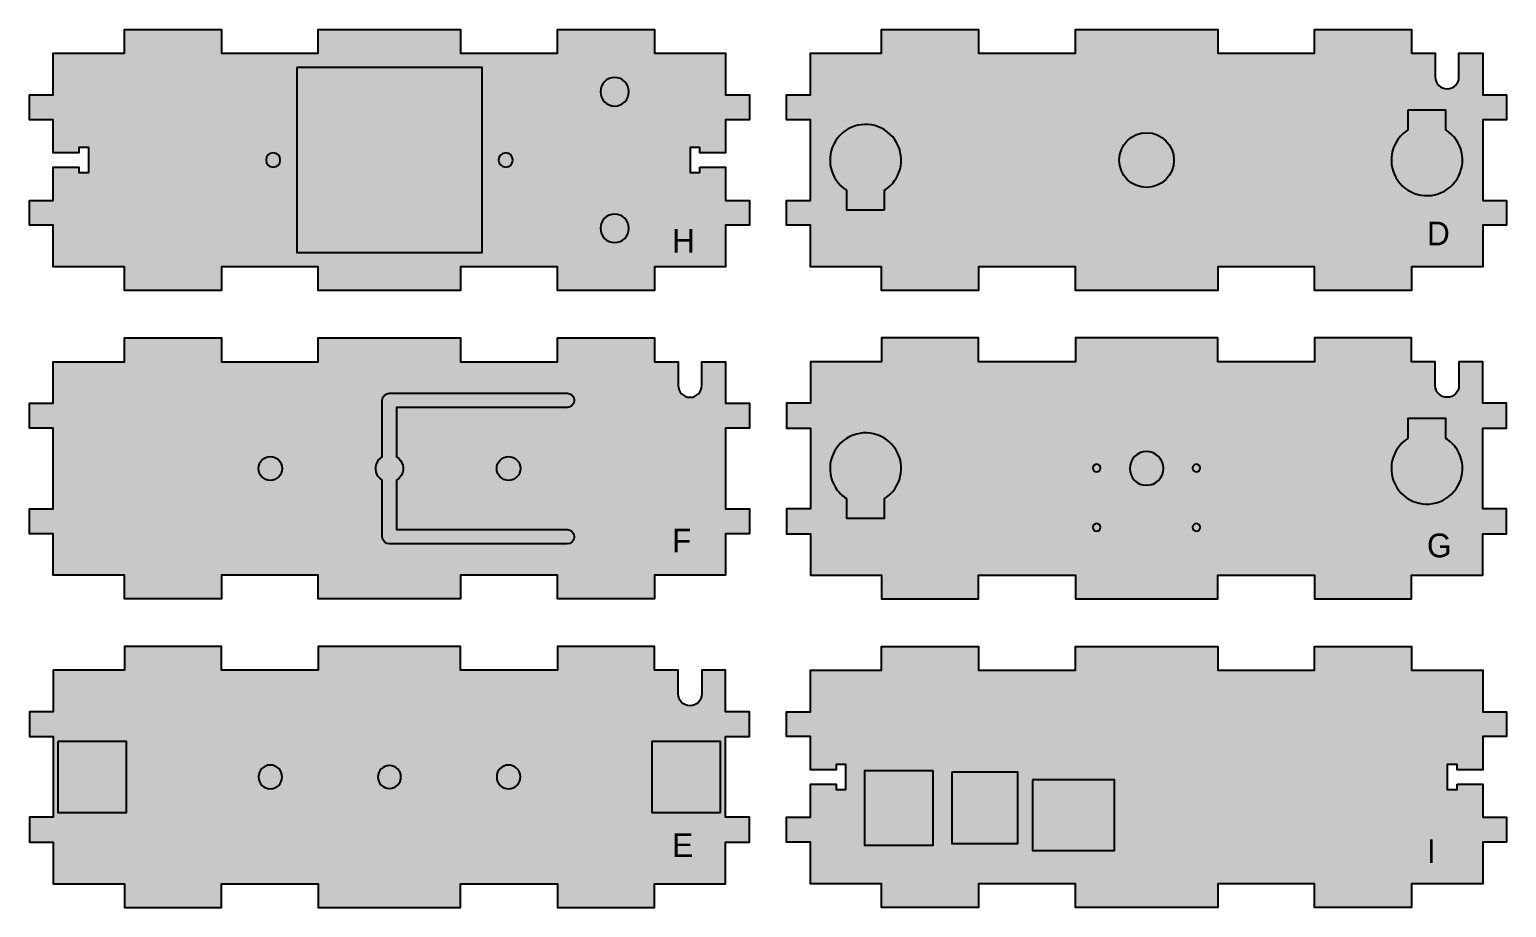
# Model space of a CAD drawing. Header units: millimetres. Extents: x 8 to 646, y -435 to -7.
# Drawn here: x 334.4 to 645.5, y -194.1 to -9.1 of the extents above; entities that cross this region are included whole.
import ezdxf

# ---------------------------------------------------------------- set-up
doc = ezdxf.new("R2010")
doc.units = ezdxf.units.MM
doc.header["$MEASUREMENT"] = 0

# ---------------------------------------------------------------- blocks, each defined once
blk = doc.blocks.new('block 83')
at = {"true_color": 0x7e3f98}
h = blk.add_hatch(color=205, dxfattribs=at)
h.dxf.hatch_style = 2
h.paths.add_polyline_path([(475.6, -38.14), (481, -38.14), (481, -45.14), (486, -45.14), (486, -50.39), (481, -50.39), (481, -59.14), (466, -59.14), (466, -64.14), (445.59, -64.14), (445.59, -59.14), (425.18, -59.14), (425.18, -64.14), (395.18, -64.14), (395.18, -59.14), (374.77, -59.14), (374.77, -64.14), (354.35, -64.14), (354.35, -59.14), (339.35, -59.14), (339.35, -50.39), (334.35, -50.39), (334.35, -45.14), (339.35, -45.14), (339.35, -38.14), (344.75, -38.14), (344.75, -39.29), (346.85, -39.29), (346.85, -33.99), (344.75, -33.99), (344.75, -35.14), (339.35, -35.14), (339.35, -28.14), (334.35, -28.14), (334.35, -22.89), (339.35, -22.89), (339.35, -14.14), (354.35, -14.14), (354.35, -9.14), (374.77, -9.14), (374.77, -14.14), (395.18, -14.14), (395.18, -9.14), (425.18, -9.14), (425.18, -14.14), (445.59, -14.14), (445.59, -9.14), (466, -9.14), (466, -14.14), (481, -14.14), (481, -22.89), (486, -22.89), (486, -28.14), (481, -28.14), (481, -35.14), (475.6, -35.14), (475.6, -33.99), (473.5, -33.99), (473.5, -39.29), (475.6, -39.29)])
at = {"color": 7, "lineweight": 25, "true_color": 0xffffff}
blk.add_lwpolyline([(475.6, -38.14), (481, -38.14), (481, -45.14), (486, -45.14), (486, -50.39), (481, -50.39), (481, -59.14), (466, -59.14), (466, -64.14), (445.59, -64.14), (445.59, -59.14), (425.18, -59.14), (425.18, -64.14), (395.18, -64.14), (395.18, -59.14), (374.77, -59.14), (374.77, -64.14), (354.35, -64.14), (354.35, -59.14), (339.35, -59.14), (339.35, -50.39), (334.35, -50.39), (334.35, -45.14), (339.35, -45.14), (339.35, -38.14), (344.75, -38.14), (344.75, -39.29), (346.85, -39.29), (346.85, -33.99), (344.75, -33.99), (344.75, -35.14), (339.35, -35.14), (339.35, -28.14), (334.35, -28.14), (334.35, -22.89), (339.35, -22.89), (339.35, -14.14), (354.35, -14.14), (354.35, -9.14), (374.77, -9.14), (374.77, -14.14), (395.18, -14.14), (395.18, -9.14), (425.18, -9.14), (425.18, -14.14), (445.59, -14.14), (445.59, -9.14), (466, -9.14), (466, -14.14), (481, -14.14), (481, -22.89), (486, -22.89), (486, -28.14), (481, -28.14), (481, -35.14), (475.6, -35.14), (475.6, -33.99), (473.5, -33.99), (473.5, -39.29), (475.6, -39.29), (475.6, -38.14)], dxfattribs=at)
blk = doc.blocks.new('block 84')
at = {"color": 7, "lineweight": 25, "true_color": 0xffffff}
blk.add_open_spline([(454.62, -22.26), (454.62, -20.6), (455.96, -19.26), (457.62, -19.26), (459.28, -19.26), (460.62, -20.6), (460.62, -22.26), (460.62, -23.91), (459.28, -25.26), (457.62, -25.26), (455.96, -25.26), (454.62, -23.91), (454.62, -22.26), (454.62, -22.26), (454.62, -22.26), (454.62, -22.26)], degree=3, knots=[0, 0, 0, 0, 1, 1, 1, 2, 2, 2, 3, 3, 3, 4, 4, 4, 5, 5, 5, 5], dxfattribs=at)
blk = doc.blocks.new('block 85')
at = {"color": 7, "lineweight": 25, "true_color": 0xffffff}
blk.add_open_spline([(384.18, -36.64), (384.18, -35.81), (384.85, -35.14), (385.68, -35.14), (386.51, -35.14), (387.18, -35.81), (387.18, -36.64), (387.18, -37.47), (386.51, -38.14), (385.68, -38.14), (384.85, -38.14), (384.18, -37.47), (384.18, -36.64), (384.18, -36.64), (384.18, -36.64), (384.18, -36.64)], degree=3, knots=[0, 0, 0, 0, 1, 1, 1, 2, 2, 2, 3, 3, 3, 4, 4, 4, 5, 5, 5, 5], dxfattribs=at)
blk = doc.blocks.new('block 86')
at = {"color": 7, "lineweight": 25, "true_color": 0xffffff}
blk.add_open_spline([(454.62, -51.03), (454.62, -49.37), (455.96, -48.03), (457.62, -48.03), (459.28, -48.03), (460.62, -49.37), (460.62, -51.03), (460.62, -52.68), (459.28, -54.03), (457.62, -54.03), (455.96, -54.03), (454.62, -52.68), (454.62, -51.03), (454.62, -51.03), (454.62, -51.03), (454.62, -51.03)], degree=3, knots=[0, 0, 0, 0, 1, 1, 1, 2, 2, 2, 3, 3, 3, 4, 4, 4, 5, 5, 5, 5], dxfattribs=at)
blk = doc.blocks.new('block 87')
at = {"color": 7, "lineweight": 25, "true_color": 0xffffff}
blk.add_open_spline([(433.18, -36.64), (433.18, -35.81), (433.85, -35.14), (434.68, -35.14), (435.51, -35.14), (436.18, -35.81), (436.18, -36.64), (436.18, -37.47), (435.51, -38.14), (434.68, -38.14), (433.85, -38.14), (433.18, -37.47), (433.18, -36.64), (433.18, -36.64), (433.18, -36.64), (433.18, -36.64)], degree=3, knots=[0, 0, 0, 0, 1, 1, 1, 2, 2, 2, 3, 3, 3, 4, 4, 4, 5, 5, 5, 5], dxfattribs=at)
blk = doc.blocks.new('block 88')
at = {"color": 7, "lineweight": 25, "true_color": 0xffffff}
blk.add_lwpolyline([(390.68, -17.14), (390.68, -56.14), (429.68, -56.14), (429.68, -17.14), (390.68, -17.14)], dxfattribs=at)
blk = doc.blocks.new('block 82')
for name in ['block 83', 'block 88', 'block 84', 'block 85', 'block 87', 'block 86']:
    blk.add_blockref(name, (0, 0))
at = {"color": 250, "true_color": 0x231f20, "insert": (469.72, -56.14), "char_height": 4.9953, "attachment_point": 7}
blk.add_mtext('\\fMyriad Pro|b0|i0|c0|p34;\\W1;H', dxfattribs=at)
blk = doc.blocks.new('block 90')
at = {"true_color": 0x7e3f98}
h = blk.add_hatch(color=205, dxfattribs=at)
h.dxf.hatch_style = 2
edge = h.paths.add_edge_path()
edge.add_spline(control_points=[(471, -84.14), (471, -84.14), (471, -79.14), (471, -79.14), (471, -79.14), (466, -79.14), (466, -79.14), (466, -79.14), (466, -74.14), (466, -74.14), (466, -74.14), (445.59, -74.14), (445.59, -74.14), (445.59, -74.14), (445.59, -79.14), (445.59, -79.14), (445.59, -79.14), (425.18, -79.14), (425.18, -79.14), (425.18, -79.14), (425.18, -74.14), (425.18, -74.14), (425.18, -74.14), (395.18, -74.14), (395.18, -74.14), (395.18, -74.14), (395.18, -79.14), (395.18, -79.14), (395.18, -79.14), (374.77, -79.14), (374.77, -79.14), (374.77, -79.14), (374.77, -74.14), (374.77, -74.14), (374.77, -74.14), (354.35, -74.14), (354.35, -74.14), (354.35, -74.14), (354.35, -79.14), (354.35, -79.14), (354.35, -79.14), (339.35, -79.14), (339.35, -79.14), (339.35, -79.14), (339.35, -87.89), (339.35, -87.89), (339.35, -87.89), (334.35, -87.89), (334.35, -87.89), (334.35, -87.89), (334.35, -93.14), (334.35, -93.14), (334.35, -93.14), (339.35, -93.14), (339.35, -93.14), (339.35, -93.14), (339.35, -110.14), (339.35, -110.14), (339.35, -110.14), (334.35, -110.14), (334.35, -110.14), (334.35, -110.14), (334.35, -115.39), (334.35, -115.39), (334.35, -115.39), (339.35, -115.39), (339.35, -115.39), (339.35, -115.39), (339.35, -124.14), (339.35, -124.14), (339.35, -124.14), (354.35, -124.14), (354.35, -124.14), (354.35, -124.14), (354.35, -129.14), (354.35, -129.14), (354.35, -129.14), (374.77, -129.14), (374.77, -129.14), (374.77, -129.14), (374.77, -124.14), (374.77, -124.14), (374.77, -124.14), (395.18, -124.14), (395.18, -124.14), (395.18, -124.14), (395.18, -129.14), (395.18, -129.14), (395.18, -129.14), (425.18, -129.14), (425.18, -129.14), (425.18, -129.14), (425.18, -124.14), (425.18, -124.14), (425.18, -124.14), (445.59, -124.14), (445.59, -124.14), (445.59, -124.14), (445.59, -129.14), (445.59, -129.14), (445.59, -129.14), (466, -129.14), (466, -129.14), (466, -129.14), (466, -124.14), (466, -124.14), (466, -124.14), (481, -124.14), (481, -124.14), (481, -124.14), (481, -115.39), (481, -115.39), (481, -115.39), (486, -115.39), (486, -115.39), (486, -115.39), (486, -110.14), (486, -110.14), (486, -110.14), (481, -110.14), (481, -110.14), (481, -110.14), (481, -93.14), (481, -93.14), (481, -93.14), (486, -93.14), (486, -93.14), (486, -93.14), (486, -87.89), (486, -87.89), (486, -87.89), (481, -87.89), (481, -87.89), (481, -87.89), (481, -79.14), (481, -79.14), (481, -79.14), (476, -79.14), (476, -79.14), (476, -79.14), (476, -84.14), (476, -84.14), (476, -85.52), (474.88, -86.64), (473.5, -86.64), (472.12, -86.64), (471, -85.52), (471, -84.14)], knot_values=[0, 0, 0, 0, 1, 1, 1, 2, 2, 2, 3, 3, 3, 4, 4, 4, 5, 5, 5, 6, 6, 6, 7, 7, 7, 8, 8, 8, 9, 9, 9, 10, 10, 10, 11, 11, 11, 12, 12, 12, 13, 13, 13, 14, 14, 14, 15, 15, 15, 16, 16, 16, 17, 17, 17, 18, 18, 18, 19, 19, 19, 20, 20, 20, 21, 21, 21, 22, 22, 22, 23, 23, 23, 24, 24, 24, 25, 25, 25, 26, 26, 26, 27, 27, 27, 28, 28, 28, 29, 29, 29, 30, 30, 30, 31, 31, 31, 32, 32, 32, 33, 33, 33, 34, 34, 34, 35, 35, 35, 36, 36, 36, 37, 37, 37, 38, 38, 38, 39, 39, 39, 40, 40, 40, 41, 41, 41, 42, 42, 42, 43, 43, 43, 44, 44, 44, 45, 45, 45, 46, 46, 46, 47, 47, 47, 48, 48, 48, 49, 49, 49, 49], degree=3, periodic=1)
at = {"color": 7, "lineweight": 25, "true_color": 0xffffff}
blk.add_open_spline([(471, -84.14), (471, -84.14), (471, -79.14), (471, -79.14), (471, -79.14), (466, -79.14), (466, -79.14), (466, -79.14), (466, -74.14), (466, -74.14), (466, -74.14), (445.59, -74.14), (445.59, -74.14), (445.59, -74.14), (445.59, -79.14), (445.59, -79.14), (445.59, -79.14), (425.18, -79.14), (425.18, -79.14), (425.18, -79.14), (425.18, -74.14), (425.18, -74.14), (425.18, -74.14), (395.18, -74.14), (395.18, -74.14), (395.18, -74.14), (395.18, -79.14), (395.18, -79.14), (395.18, -79.14), (374.77, -79.14), (374.77, -79.14), (374.77, -79.14), (374.77, -74.14), (374.77, -74.14), (374.77, -74.14), (354.35, -74.14), (354.35, -74.14), (354.35, -74.14), (354.35, -79.14), (354.35, -79.14), (354.35, -79.14), (339.35, -79.14), (339.35, -79.14), (339.35, -79.14), (339.35, -87.89), (339.35, -87.89), (339.35, -87.89), (334.35, -87.89), (334.35, -87.89), (334.35, -87.89), (334.35, -93.14), (334.35, -93.14), (334.35, -93.14), (339.35, -93.14), (339.35, -93.14), (339.35, -93.14), (339.35, -110.14), (339.35, -110.14), (339.35, -110.14), (334.35, -110.14), (334.35, -110.14), (334.35, -110.14), (334.35, -115.39), (334.35, -115.39), (334.35, -115.39), (339.35, -115.39), (339.35, -115.39), (339.35, -115.39), (339.35, -124.14), (339.35, -124.14), (339.35, -124.14), (354.35, -124.14), (354.35, -124.14), (354.35, -124.14), (354.35, -129.14), (354.35, -129.14), (354.35, -129.14), (374.77, -129.14), (374.77, -129.14), (374.77, -129.14), (374.77, -124.14), (374.77, -124.14), (374.77, -124.14), (395.18, -124.14), (395.18, -124.14), (395.18, -124.14), (395.18, -129.14), (395.18, -129.14), (395.18, -129.14), (425.18, -129.14), (425.18, -129.14), (425.18, -129.14), (425.18, -124.14), (425.18, -124.14), (425.18, -124.14), (445.59, -124.14), (445.59, -124.14), (445.59, -124.14), (445.59, -129.14), (445.59, -129.14), (445.59, -129.14), (466, -129.14), (466, -129.14), (466, -129.14), (466, -124.14), (466, -124.14), (466, -124.14), (481, -124.14), (481, -124.14), (481, -124.14), (481, -115.39), (481, -115.39), (481, -115.39), (486, -115.39), (486, -115.39), (486, -115.39), (486, -110.14), (486, -110.14), (486, -110.14), (481, -110.14), (481, -110.14), (481, -110.14), (481, -93.14), (481, -93.14), (481, -93.14), (486, -93.14), (486, -93.14), (486, -93.14), (486, -87.89), (486, -87.89), (486, -87.89), (481, -87.89), (481, -87.89), (481, -87.89), (481, -79.14), (481, -79.14), (481, -79.14), (476, -79.14), (476, -79.14), (476, -79.14), (476, -84.14), (476, -84.14), (476, -85.52), (474.88, -86.64), (473.5, -86.64), (472.12, -86.64), (471, -85.52), (471, -84.14)], degree=3, knots=[0, 0, 0, 0, 1, 1, 1, 2, 2, 2, 3, 3, 3, 4, 4, 4, 5, 5, 5, 6, 6, 6, 7, 7, 7, 8, 8, 8, 9, 9, 9, 10, 10, 10, 11, 11, 11, 12, 12, 12, 13, 13, 13, 14, 14, 14, 15, 15, 15, 16, 16, 16, 17, 17, 17, 18, 18, 18, 19, 19, 19, 20, 20, 20, 21, 21, 21, 22, 22, 22, 23, 23, 23, 24, 24, 24, 25, 25, 25, 26, 26, 26, 27, 27, 27, 28, 28, 28, 29, 29, 29, 30, 30, 30, 31, 31, 31, 32, 32, 32, 33, 33, 33, 34, 34, 34, 35, 35, 35, 36, 36, 36, 37, 37, 37, 38, 38, 38, 39, 39, 39, 40, 40, 40, 41, 41, 41, 42, 42, 42, 43, 43, 43, 44, 44, 44, 45, 45, 45, 46, 46, 46, 47, 47, 47, 48, 48, 48, 49, 49, 49, 49], dxfattribs=at)
blk = doc.blocks.new('block 91')
at = {"color": 7, "lineweight": 25, "true_color": 0xffffff}
blk.add_open_spline([(437.78, -101.64), (437.78, -100.26), (436.66, -99.14), (435.28, -99.14), (433.9, -99.14), (432.78, -100.26), (432.78, -101.64), (432.78, -103.02), (433.9, -104.14), (435.28, -104.14), (436.66, -104.14), (437.78, -103.02), (437.78, -101.64), (437.78, -101.64), (437.78, -101.64), (437.78, -101.64)], degree=3, knots=[0, 0, 0, 0, 1, 1, 1, 2, 2, 2, 3, 3, 3, 4, 4, 4, 5, 5, 5, 5], dxfattribs=at)
blk = doc.blocks.new('block 92')
at = {"color": 7, "lineweight": 25, "true_color": 0xffffff}
blk.add_open_spline([(387.58, -101.64), (387.58, -100.26), (386.46, -99.14), (385.08, -99.14), (383.7, -99.14), (382.58, -100.26), (382.58, -101.64), (382.58, -103.02), (383.7, -104.14), (385.08, -104.14), (386.46, -104.14), (387.58, -103.02), (387.58, -101.64), (387.58, -101.64), (387.58, -101.64), (387.58, -101.64)], degree=3, knots=[0, 0, 0, 0, 1, 1, 1, 2, 2, 2, 3, 3, 3, 4, 4, 4, 5, 5, 5, 5], dxfattribs=at)
blk = doc.blocks.new('block 93')
at = {"color": 7, "lineweight": 25, "true_color": 0xffffff}
blk.add_open_spline([(408.68, -116.03), (408.68, -116.86), (409.35, -117.53), (410.18, -117.53), (410.18, -117.53), (447.62, -117.53), (447.62, -117.53), (448.45, -117.53), (449.12, -116.86), (449.12, -116.03), (449.12, -115.2), (448.45, -114.53), (447.62, -114.53), (447.62, -114.53), (411.68, -114.53), (411.68, -114.53), (411.68, -114.53), (411.68, -104.12), (411.68, -104.12), (412.08, -103.88), (412.42, -103.55), (412.66, -103.14), (413.49, -101.77), (413.05, -99.99), (411.68, -99.16), (411.68, -99.16), (411.68, -88.76), (411.68, -88.76), (411.68, -88.76), (447.62, -88.76), (447.62, -88.76), (448.45, -88.76), (449.12, -88.09), (449.12, -87.26), (449.12, -86.43), (448.45, -85.76), (447.62, -85.76), (447.62, -85.76), (410.18, -85.76), (410.18, -85.76), (409.35, -85.76), (408.68, -86.43), (408.68, -87.26), (408.68, -87.26), (408.68, -99.16), (408.68, -99.16), (408.28, -99.4), (407.94, -99.74), (407.7, -100.14), (406.87, -101.51), (407.31, -103.3), (408.68, -104.12), (408.68, -104.12), (408.68, -116.03), (408.68, -116.03)], degree=3, knots=[0, 0, 0, 0, 1, 1, 1, 2, 2, 2, 3, 3, 3, 4, 4, 4, 5, 5, 5, 6, 6, 6, 7, 7, 7, 8, 8, 8, 9, 9, 9, 10, 10, 10, 11, 11, 11, 12, 12, 12, 13, 13, 13, 14, 14, 14, 15, 15, 15, 16, 16, 16, 17, 17, 17, 18, 18, 18, 18], dxfattribs=at)
blk = doc.blocks.new('block 89')
for name in ['block 90', 'block 93', 'block 92', 'block 91']:
    blk.add_blockref(name, (0, 0))
at = {"color": 250, "true_color": 0x231f20, "insert": (469.72, -119.32), "char_height": 4.9953, "attachment_point": 7}
blk.add_mtext('\\fMyriad Pro|b0|i0|c0|p34;\\W1;F', dxfattribs=at)
blk = doc.blocks.new('block 95')
at = {"true_color": 0x7e3f98}
h = blk.add_hatch(color=205, dxfattribs=at)
h.dxf.hatch_style = 2
edge = h.paths.add_edge_path()
edge.add_spline(control_points=[(476, -149.14), (476, -149.14), (476, -144.14), (476, -144.14), (476, -144.14), (481, -144.14), (481, -144.14), (481, -144.14), (481, -152.89), (481, -152.89), (481, -152.89), (486, -152.89), (486, -152.89), (486, -152.89), (486, -158.14), (486, -158.14), (486, -158.14), (481, -158.14), (481, -158.14), (481, -158.14), (481, -175.14), (481, -175.14), (481, -175.14), (486, -175.14), (486, -175.14), (486, -175.14), (486, -180.39), (486, -180.39), (486, -180.39), (481, -180.39), (481, -180.39), (481, -180.39), (481, -189.14), (481, -189.14), (481, -189.14), (466, -189.14), (466, -189.14), (466, -189.14), (466, -194.14), (466, -194.14), (466, -194.14), (445.59, -194.14), (445.59, -194.14), (445.59, -194.14), (445.59, -189.14), (445.59, -189.14), (445.59, -189.14), (425.18, -189.14), (425.18, -189.14), (425.18, -189.14), (425.18, -194.14), (425.18, -194.14), (425.18, -194.14), (395.18, -194.14), (395.18, -194.14), (395.18, -194.14), (395.18, -189.14), (395.18, -189.14), (395.18, -189.14), (374.77, -189.14), (374.77, -189.14), (374.77, -189.14), (374.77, -194.14), (374.77, -194.14), (374.77, -194.14), (354.35, -194.14), (354.35, -194.14), (354.35, -194.14), (354.35, -189.14), (354.35, -189.14), (354.35, -189.14), (339.35, -189.14), (339.35, -189.14), (339.35, -189.14), (339.35, -180.39), (339.35, -180.39), (339.35, -180.39), (334.35, -180.39), (334.35, -180.39), (334.35, -180.39), (334.35, -175.14), (334.35, -175.14), (334.35, -175.14), (339.35, -175.14), (339.35, -175.14), (339.35, -175.14), (339.35, -158.14), (339.35, -158.14), (339.35, -158.14), (334.35, -158.14), (334.35, -158.14), (334.35, -158.14), (334.35, -152.89), (334.35, -152.89), (334.35, -152.89), (339.35, -152.89), (339.35, -152.89), (339.35, -152.89), (339.35, -144.14), (339.35, -144.14), (339.35, -144.14), (354.35, -144.14), (354.35, -144.14), (354.35, -144.14), (354.35, -139.14), (354.35, -139.14), (354.35, -139.14), (374.77, -139.14), (374.77, -139.14), (374.77, -139.14), (374.77, -144.14), (374.77, -144.14), (374.77, -144.14), (395.18, -144.14), (395.18, -144.14), (395.18, -144.14), (395.18, -139.14), (395.18, -139.14), (395.18, -139.14), (425.18, -139.14), (425.18, -139.14), (425.18, -139.14), (425.18, -144.14), (425.18, -144.14), (425.18, -144.14), (445.59, -144.14), (445.59, -144.14), (445.59, -144.14), (445.59, -139.14), (445.59, -139.14), (445.59, -139.14), (466, -139.14), (466, -139.14), (466, -139.14), (466, -144.14), (466, -144.14), (466, -144.14), (471, -144.14), (471, -144.14), (471, -144.14), (471, -149.14), (471, -149.14), (471, -150.52), (472.12, -151.64), (473.5, -151.64), (474.88, -151.64), (476, -150.52), (476, -149.14)], knot_values=[0, 0, 0, 0, 1, 1, 1, 2, 2, 2, 3, 3, 3, 4, 4, 4, 5, 5, 5, 6, 6, 6, 7, 7, 7, 8, 8, 8, 9, 9, 9, 10, 10, 10, 11, 11, 11, 12, 12, 12, 13, 13, 13, 14, 14, 14, 15, 15, 15, 16, 16, 16, 17, 17, 17, 18, 18, 18, 19, 19, 19, 20, 20, 20, 21, 21, 21, 22, 22, 22, 23, 23, 23, 24, 24, 24, 25, 25, 25, 26, 26, 26, 27, 27, 27, 28, 28, 28, 29, 29, 29, 30, 30, 30, 31, 31, 31, 32, 32, 32, 33, 33, 33, 34, 34, 34, 35, 35, 35, 36, 36, 36, 37, 37, 37, 38, 38, 38, 39, 39, 39, 40, 40, 40, 41, 41, 41, 42, 42, 42, 43, 43, 43, 44, 44, 44, 45, 45, 45, 46, 46, 46, 47, 47, 47, 48, 48, 48, 49, 49, 49, 49], degree=3, periodic=1)
at = {"color": 7, "lineweight": 25, "true_color": 0xffffff}
blk.add_open_spline([(476, -149.14), (476, -149.14), (476, -144.14), (476, -144.14), (476, -144.14), (481, -144.14), (481, -144.14), (481, -144.14), (481, -152.89), (481, -152.89), (481, -152.89), (486, -152.89), (486, -152.89), (486, -152.89), (486, -158.14), (486, -158.14), (486, -158.14), (481, -158.14), (481, -158.14), (481, -158.14), (481, -175.14), (481, -175.14), (481, -175.14), (486, -175.14), (486, -175.14), (486, -175.14), (486, -180.39), (486, -180.39), (486, -180.39), (481, -180.39), (481, -180.39), (481, -180.39), (481, -189.14), (481, -189.14), (481, -189.14), (466, -189.14), (466, -189.14), (466, -189.14), (466, -194.14), (466, -194.14), (466, -194.14), (445.59, -194.14), (445.59, -194.14), (445.59, -194.14), (445.59, -189.14), (445.59, -189.14), (445.59, -189.14), (425.18, -189.14), (425.18, -189.14), (425.18, -189.14), (425.18, -194.14), (425.18, -194.14), (425.18, -194.14), (395.18, -194.14), (395.18, -194.14), (395.18, -194.14), (395.18, -189.14), (395.18, -189.14), (395.18, -189.14), (374.77, -189.14), (374.77, -189.14), (374.77, -189.14), (374.77, -194.14), (374.77, -194.14), (374.77, -194.14), (354.35, -194.14), (354.35, -194.14), (354.35, -194.14), (354.35, -189.14), (354.35, -189.14), (354.35, -189.14), (339.35, -189.14), (339.35, -189.14), (339.35, -189.14), (339.35, -180.39), (339.35, -180.39), (339.35, -180.39), (334.35, -180.39), (334.35, -180.39), (334.35, -180.39), (334.35, -175.14), (334.35, -175.14), (334.35, -175.14), (339.35, -175.14), (339.35, -175.14), (339.35, -175.14), (339.35, -158.14), (339.35, -158.14), (339.35, -158.14), (334.35, -158.14), (334.35, -158.14), (334.35, -158.14), (334.35, -152.89), (334.35, -152.89), (334.35, -152.89), (339.35, -152.89), (339.35, -152.89), (339.35, -152.89), (339.35, -144.14), (339.35, -144.14), (339.35, -144.14), (354.35, -144.14), (354.35, -144.14), (354.35, -144.14), (354.35, -139.14), (354.35, -139.14), (354.35, -139.14), (374.77, -139.14), (374.77, -139.14), (374.77, -139.14), (374.77, -144.14), (374.77, -144.14), (374.77, -144.14), (395.18, -144.14), (395.18, -144.14), (395.18, -144.14), (395.18, -139.14), (395.18, -139.14), (395.18, -139.14), (425.18, -139.14), (425.18, -139.14), (425.18, -139.14), (425.18, -144.14), (425.18, -144.14), (425.18, -144.14), (445.59, -144.14), (445.59, -144.14), (445.59, -144.14), (445.59, -139.14), (445.59, -139.14), (445.59, -139.14), (466, -139.14), (466, -139.14), (466, -139.14), (466, -144.14), (466, -144.14), (466, -144.14), (471, -144.14), (471, -144.14), (471, -144.14), (471, -149.14), (471, -149.14), (471, -150.52), (472.12, -151.64), (473.5, -151.64), (474.88, -151.64), (476, -150.52), (476, -149.14)], degree=3, knots=[0, 0, 0, 0, 1, 1, 1, 2, 2, 2, 3, 3, 3, 4, 4, 4, 5, 5, 5, 6, 6, 6, 7, 7, 7, 8, 8, 8, 9, 9, 9, 10, 10, 10, 11, 11, 11, 12, 12, 12, 13, 13, 13, 14, 14, 14, 15, 15, 15, 16, 16, 16, 17, 17, 17, 18, 18, 18, 19, 19, 19, 20, 20, 20, 21, 21, 21, 22, 22, 22, 23, 23, 23, 24, 24, 24, 25, 25, 25, 26, 26, 26, 27, 27, 27, 28, 28, 28, 29, 29, 29, 30, 30, 30, 31, 31, 31, 32, 32, 32, 33, 33, 33, 34, 34, 34, 35, 35, 35, 36, 36, 36, 37, 37, 37, 38, 38, 38, 39, 39, 39, 40, 40, 40, 41, 41, 41, 42, 42, 42, 43, 43, 43, 44, 44, 44, 45, 45, 45, 46, 46, 46, 47, 47, 47, 48, 48, 48, 49, 49, 49, 49], dxfattribs=at)
blk = doc.blocks.new('block 96')
at = {"color": 7, "lineweight": 25, "true_color": 0xffffff}
blk.add_open_spline([(432.78, -166.64), (432.78, -165.26), (433.9, -164.14), (435.28, -164.14), (436.66, -164.14), (437.78, -165.26), (437.78, -166.64), (437.78, -168.02), (436.66, -169.14), (435.28, -169.14), (433.9, -169.14), (432.78, -168.02), (432.78, -166.64), (432.78, -166.64), (432.78, -166.64), (432.78, -166.64)], degree=3, knots=[0, 0, 0, 0, 1, 1, 1, 2, 2, 2, 3, 3, 3, 4, 4, 4, 5, 5, 5, 5], dxfattribs=at)
blk = doc.blocks.new('block 97')
at = {"color": 7, "lineweight": 25, "true_color": 0xffffff}
blk.add_lwpolyline([(340.3, -159.14), (340.3, -174.14), (354.8, -174.14), (354.8, -159.14), (340.3, -159.14)], dxfattribs=at)
blk = doc.blocks.new('block 98')
at = {"color": 7, "lineweight": 25, "true_color": 0xffffff}
blk.add_lwpolyline([(479.95, -174.14), (479.95, -159.14), (465.45, -159.14), (465.45, -174.14), (479.95, -174.14)], dxfattribs=at)
blk = doc.blocks.new('block 99')
at = {"color": 7, "lineweight": 25, "true_color": 0xffffff}
blk.add_open_spline([(382.58, -166.64), (382.58, -165.26), (383.7, -164.14), (385.08, -164.14), (386.46, -164.14), (387.58, -165.26), (387.58, -166.64), (387.58, -168.02), (386.46, -169.14), (385.08, -169.14), (383.7, -169.14), (382.58, -168.02), (382.58, -166.64), (382.58, -166.64), (382.58, -166.64), (382.58, -166.64)], degree=3, knots=[0, 0, 0, 0, 1, 1, 1, 2, 2, 2, 3, 3, 3, 4, 4, 4, 5, 5, 5, 5], dxfattribs=at)
blk = doc.blocks.new('block 100')
at = {"color": 7, "lineweight": 25, "true_color": 0xffffff}
blk.add_open_spline([(407.75, -166.64), (407.75, -165.3), (408.84, -164.22), (410.18, -164.22), (411.52, -164.22), (412.6, -165.3), (412.6, -166.64), (412.6, -167.98), (411.52, -169.07), (410.18, -169.07), (408.84, -169.07), (407.75, -167.98), (407.75, -166.64), (407.75, -166.64), (407.75, -166.64), (407.75, -166.64)], degree=3, knots=[0, 0, 0, 0, 1, 1, 1, 2, 2, 2, 3, 3, 3, 4, 4, 4, 5, 5, 5, 5], dxfattribs=at)
blk = doc.blocks.new('block 94')
for name in ['block 95', 'block 97', 'block 98', 'block 99', 'block 100', 'block 96']:
    blk.add_blockref(name, (0, 0))
at = {"color": 250, "true_color": 0x231f20, "insert": (469.72, -183.51), "char_height": 4.9953, "attachment_point": 7}
blk.add_mtext('\\fMyriad Pro|b0|i0|c0|p34;\\W1;E', dxfattribs=at)
blk = doc.blocks.new('block 137')
at = {"true_color": 0x7e3f98}
h = blk.add_hatch(color=205, dxfattribs=at)
h.dxf.hatch_style = 2
h.paths.add_polyline_path([(635.11, -168.14), (640.51, -168.14), (640.51, -175.14), (645.51, -175.14), (645.51, -180.39), (640.51, -180.39), (640.51, -189.14), (625.51, -189.14), (625.51, -194.14), (605.1, -194.14), (605.1, -189.14), (584.68, -189.14), (584.68, -194.14), (554.68, -194.14), (554.68, -189.14), (534.27, -189.14), (534.27, -194.14), (513.86, -194.14), (513.86, -189.14), (498.86, -189.14), (498.86, -180.39), (493.86, -180.39), (493.86, -175.14), (498.86, -175.14), (498.86, -168.14), (504.26, -168.14), (504.26, -169.29), (506.36, -169.29), (506.36, -163.99), (504.26, -163.99), (504.26, -165.14), (498.86, -165.14), (498.86, -158.14), (493.86, -158.14), (493.86, -152.89), (498.86, -152.89), (498.86, -144.14), (513.86, -144.14), (513.86, -139.14), (534.27, -139.14), (534.27, -144.14), (554.68, -144.14), (554.68, -139.14), (584.68, -139.14), (584.68, -144.14), (605.1, -144.14), (605.1, -139.14), (625.51, -139.14), (625.51, -144.14), (640.51, -144.14), (640.51, -152.89), (645.51, -152.89), (645.51, -158.14), (640.51, -158.14), (640.51, -165.14), (635.11, -165.14), (635.11, -163.99), (633.01, -163.99), (633.01, -169.29), (635.11, -169.29)])
at = {"color": 7, "lineweight": 25, "true_color": 0xffffff}
blk.add_lwpolyline([(635.11, -168.14), (640.51, -168.14), (640.51, -175.14), (645.51, -175.14), (645.51, -180.39), (640.51, -180.39), (640.51, -189.14), (625.51, -189.14), (625.51, -194.14), (605.1, -194.14), (605.1, -189.14), (584.68, -189.14), (584.68, -194.14), (554.68, -194.14), (554.68, -189.14), (534.27, -189.14), (534.27, -194.14), (513.86, -194.14), (513.86, -189.14), (498.86, -189.14), (498.86, -180.39), (493.86, -180.39), (493.86, -175.14), (498.86, -175.14), (498.86, -168.14), (504.26, -168.14), (504.26, -169.29), (506.36, -169.29), (506.36, -163.99), (504.26, -163.99), (504.26, -165.14), (498.86, -165.14), (498.86, -158.14), (493.86, -158.14), (493.86, -152.89), (498.86, -152.89), (498.86, -144.14), (513.86, -144.14), (513.86, -139.14), (534.27, -139.14), (534.27, -144.14), (554.68, -144.14), (554.68, -139.14), (584.68, -139.14), (584.68, -144.14), (605.1, -144.14), (605.1, -139.14), (625.51, -139.14), (625.51, -144.14), (640.51, -144.14), (640.51, -152.89), (645.51, -152.89), (645.51, -158.14), (640.51, -158.14), (640.51, -165.14), (635.11, -165.14), (635.11, -163.99), (633.01, -163.99), (633.01, -169.29), (635.11, -169.29), (635.11, -168.14)], dxfattribs=at)
blk = doc.blocks.new('block 138')
at = {"color": 7, "lineweight": 25, "true_color": 0xffffff}
blk.add_lwpolyline([(524.73, -165.35), (510.28, -165.35), (510.28, -181.03), (524.73, -181.03), (524.73, -165.35)], dxfattribs=at)
blk = doc.blocks.new('block 139')
at = {"color": 7, "lineweight": 25, "true_color": 0xffffff}
blk.add_lwpolyline([(528.68, -165.65), (528.68, -180.67), (542.58, -180.67), (542.58, -165.65), (528.68, -165.65)], dxfattribs=at)
blk = doc.blocks.new('block 140')
at = {"color": 7, "lineweight": 25, "true_color": 0xffffff}
blk.add_lwpolyline([(545.63, -167.25), (545.63, -182.15), (562.93, -182.15), (562.93, -167.25), (545.63, -167.25)], dxfattribs=at)
blk = doc.blocks.new('block 136')
for name in ['block 137', 'block 138', 'block 139', 'block 140']:
    blk.add_blockref(name, (0, 0))
at = {"color": 250, "true_color": 0x231f20, "insert": (628.75, -184.75), "char_height": 4.9953, "attachment_point": 7}
blk.add_mtext('\\fMyriad Pro|b0|i0|c0|p34;\\W1;I', dxfattribs=at)
blk = doc.blocks.new('block 142')
at = {"true_color": 0x7e3f98}
h = blk.add_hatch(color=205, dxfattribs=at)
h.dxf.hatch_style = 2
edge = h.paths.add_edge_path()
edge.add_spline(control_points=[(635.51, -84.14), (635.51, -84.14), (635.51, -79.14), (635.51, -79.14), (635.51, -79.14), (640.51, -79.14), (640.51, -79.14), (640.51, -79.14), (640.51, -87.89), (640.51, -87.89), (640.51, -87.89), (645.51, -87.89), (645.51, -87.89), (645.51, -87.89), (645.51, -93.14), (645.51, -93.14), (645.51, -93.14), (640.51, -93.14), (640.51, -93.14), (640.51, -93.14), (640.51, -110.14), (640.51, -110.14), (640.51, -110.14), (645.51, -110.14), (645.51, -110.14), (645.51, -110.14), (645.51, -115.39), (645.51, -115.39), (645.51, -115.39), (640.51, -115.39), (640.51, -115.39), (640.51, -115.39), (640.51, -124.14), (640.51, -124.14), (640.51, -124.14), (625.51, -124.14), (625.51, -124.14), (625.51, -124.14), (625.51, -129.14), (625.51, -129.14), (625.51, -129.14), (605.1, -129.14), (605.1, -129.14), (605.1, -129.14), (605.1, -124.14), (605.1, -124.14), (605.1, -124.14), (584.68, -124.14), (584.68, -124.14), (584.68, -124.14), (584.68, -129.14), (584.68, -129.14), (584.68, -129.14), (554.68, -129.14), (554.68, -129.14), (554.68, -129.14), (554.68, -124.14), (554.68, -124.14), (554.68, -124.14), (534.27, -124.14), (534.27, -124.14), (534.27, -124.14), (534.27, -129.14), (534.27, -129.14), (534.27, -129.14), (513.86, -129.14), (513.86, -129.14), (513.86, -129.14), (513.86, -124.14), (513.86, -124.14), (513.86, -124.14), (498.86, -124.14), (498.86, -124.14), (498.86, -124.14), (498.86, -115.39), (498.86, -115.39), (498.86, -115.39), (493.86, -115.39), (493.86, -115.39), (493.86, -115.39), (493.86, -110.14), (493.86, -110.14), (493.86, -110.14), (498.86, -110.14), (498.86, -110.14), (498.86, -110.14), (498.86, -93.14), (498.86, -93.14), (498.86, -93.14), (493.86, -93.14), (493.86, -93.14), (493.86, -93.14), (493.86, -87.89), (493.86, -87.89), (493.86, -87.89), (498.86, -87.89), (498.86, -87.89), (498.86, -87.89), (498.86, -79.14), (498.86, -79.14), (498.86, -79.14), (513.86, -79.14), (513.86, -79.14), (513.86, -79.14), (513.86, -74.14), (513.86, -74.14), (513.86, -74.14), (534.27, -74.14), (534.27, -74.14), (534.27, -74.14), (534.27, -79.14), (534.27, -79.14), (534.27, -79.14), (554.68, -79.14), (554.68, -79.14), (554.68, -79.14), (554.68, -74.14), (554.68, -74.14), (554.68, -74.14), (584.68, -74.14), (584.68, -74.14), (584.68, -74.14), (584.68, -79.14), (584.68, -79.14), (584.68, -79.14), (605.1, -79.14), (605.1, -79.14), (605.1, -79.14), (605.1, -74.14), (605.1, -74.14), (605.1, -74.14), (625.51, -74.14), (625.51, -74.14), (625.51, -74.14), (625.51, -79.14), (625.51, -79.14), (625.51, -79.14), (630.51, -79.14), (630.51, -79.14), (630.51, -79.14), (630.51, -84.14), (630.51, -84.14), (630.51, -85.52), (631.63, -86.64), (633.01, -86.64), (634.39, -86.64), (635.51, -85.52), (635.51, -84.14)], knot_values=[0, 0, 0, 0, 1, 1, 1, 2, 2, 2, 3, 3, 3, 4, 4, 4, 5, 5, 5, 6, 6, 6, 7, 7, 7, 8, 8, 8, 9, 9, 9, 10, 10, 10, 11, 11, 11, 12, 12, 12, 13, 13, 13, 14, 14, 14, 15, 15, 15, 16, 16, 16, 17, 17, 17, 18, 18, 18, 19, 19, 19, 20, 20, 20, 21, 21, 21, 22, 22, 22, 23, 23, 23, 24, 24, 24, 25, 25, 25, 26, 26, 26, 27, 27, 27, 28, 28, 28, 29, 29, 29, 30, 30, 30, 31, 31, 31, 32, 32, 32, 33, 33, 33, 34, 34, 34, 35, 35, 35, 36, 36, 36, 37, 37, 37, 38, 38, 38, 39, 39, 39, 40, 40, 40, 41, 41, 41, 42, 42, 42, 43, 43, 43, 44, 44, 44, 45, 45, 45, 46, 46, 46, 47, 47, 47, 48, 48, 48, 49, 49, 49, 49], degree=3, periodic=1)
at = {"color": 7, "lineweight": 25, "true_color": 0xffffff}
blk.add_open_spline([(635.51, -84.14), (635.51, -84.14), (635.51, -79.14), (635.51, -79.14), (635.51, -79.14), (640.51, -79.14), (640.51, -79.14), (640.51, -79.14), (640.51, -87.89), (640.51, -87.89), (640.51, -87.89), (645.51, -87.89), (645.51, -87.89), (645.51, -87.89), (645.51, -93.14), (645.51, -93.14), (645.51, -93.14), (640.51, -93.14), (640.51, -93.14), (640.51, -93.14), (640.51, -110.14), (640.51, -110.14), (640.51, -110.14), (645.51, -110.14), (645.51, -110.14), (645.51, -110.14), (645.51, -115.39), (645.51, -115.39), (645.51, -115.39), (640.51, -115.39), (640.51, -115.39), (640.51, -115.39), (640.51, -124.14), (640.51, -124.14), (640.51, -124.14), (625.51, -124.14), (625.51, -124.14), (625.51, -124.14), (625.51, -129.14), (625.51, -129.14), (625.51, -129.14), (605.1, -129.14), (605.1, -129.14), (605.1, -129.14), (605.1, -124.14), (605.1, -124.14), (605.1, -124.14), (584.68, -124.14), (584.68, -124.14), (584.68, -124.14), (584.68, -129.14), (584.68, -129.14), (584.68, -129.14), (554.68, -129.14), (554.68, -129.14), (554.68, -129.14), (554.68, -124.14), (554.68, -124.14), (554.68, -124.14), (534.27, -124.14), (534.27, -124.14), (534.27, -124.14), (534.27, -129.14), (534.27, -129.14), (534.27, -129.14), (513.86, -129.14), (513.86, -129.14), (513.86, -129.14), (513.86, -124.14), (513.86, -124.14), (513.86, -124.14), (498.86, -124.14), (498.86, -124.14), (498.86, -124.14), (498.86, -115.39), (498.86, -115.39), (498.86, -115.39), (493.86, -115.39), (493.86, -115.39), (493.86, -115.39), (493.86, -110.14), (493.86, -110.14), (493.86, -110.14), (498.86, -110.14), (498.86, -110.14), (498.86, -110.14), (498.86, -93.14), (498.86, -93.14), (498.86, -93.14), (493.86, -93.14), (493.86, -93.14), (493.86, -93.14), (493.86, -87.89), (493.86, -87.89), (493.86, -87.89), (498.86, -87.89), (498.86, -87.89), (498.86, -87.89), (498.86, -79.14), (498.86, -79.14), (498.86, -79.14), (513.86, -79.14), (513.86, -79.14), (513.86, -79.14), (513.86, -74.14), (513.86, -74.14), (513.86, -74.14), (534.27, -74.14), (534.27, -74.14), (534.27, -74.14), (534.27, -79.14), (534.27, -79.14), (534.27, -79.14), (554.68, -79.14), (554.68, -79.14), (554.68, -79.14), (554.68, -74.14), (554.68, -74.14), (554.68, -74.14), (584.68, -74.14), (584.68, -74.14), (584.68, -74.14), (584.68, -79.14), (584.68, -79.14), (584.68, -79.14), (605.1, -79.14), (605.1, -79.14), (605.1, -79.14), (605.1, -74.14), (605.1, -74.14), (605.1, -74.14), (625.51, -74.14), (625.51, -74.14), (625.51, -74.14), (625.51, -79.14), (625.51, -79.14), (625.51, -79.14), (630.51, -79.14), (630.51, -79.14), (630.51, -79.14), (630.51, -84.14), (630.51, -84.14), (630.51, -85.52), (631.63, -86.64), (633.01, -86.64), (634.39, -86.64), (635.51, -85.52), (635.51, -84.14)], degree=3, knots=[0, 0, 0, 0, 1, 1, 1, 2, 2, 2, 3, 3, 3, 4, 4, 4, 5, 5, 5, 6, 6, 6, 7, 7, 7, 8, 8, 8, 9, 9, 9, 10, 10, 10, 11, 11, 11, 12, 12, 12, 13, 13, 13, 14, 14, 14, 15, 15, 15, 16, 16, 16, 17, 17, 17, 18, 18, 18, 19, 19, 19, 20, 20, 20, 21, 21, 21, 22, 22, 22, 23, 23, 23, 24, 24, 24, 25, 25, 25, 26, 26, 26, 27, 27, 27, 28, 28, 28, 29, 29, 29, 30, 30, 30, 31, 31, 31, 32, 32, 32, 33, 33, 33, 34, 34, 34, 35, 35, 35, 36, 36, 36, 37, 37, 37, 38, 38, 38, 39, 39, 39, 40, 40, 40, 41, 41, 41, 42, 42, 42, 43, 43, 43, 44, 44, 44, 45, 45, 45, 46, 46, 46, 47, 47, 47, 48, 48, 48, 49, 49, 49, 49], dxfattribs=at)
blk = doc.blocks.new('block 143')
at = {"color": 7, "lineweight": 25, "true_color": 0xffffff}
blk.add_open_spline([(579.38, -114.05), (579.38, -113.6), (579.73, -113.25), (580.18, -113.25), (580.62, -113.25), (580.98, -113.6), (580.98, -114.05), (580.98, -114.49), (580.62, -114.85), (580.18, -114.85), (579.73, -114.85), (579.38, -114.49), (579.38, -114.05), (579.38, -114.05), (579.38, -114.05), (579.38, -114.05)], degree=3, knots=[0, 0, 0, 0, 1, 1, 1, 2, 2, 2, 3, 3, 3, 4, 4, 4, 5, 5, 5, 5], dxfattribs=at)
blk = doc.blocks.new('block 144')
at = {"color": 7, "lineweight": 25, "true_color": 0xffffff}
blk.add_open_spline([(558.38, -101.55), (558.38, -101.1), (558.73, -100.75), (559.18, -100.75), (559.62, -100.75), (559.98, -101.1), (559.98, -101.55), (559.98, -101.99), (559.62, -102.35), (559.18, -102.35), (558.73, -102.35), (558.38, -101.99), (558.38, -101.55), (558.38, -101.55), (558.38, -101.55), (558.38, -101.55)], degree=3, knots=[0, 0, 0, 0, 1, 1, 1, 2, 2, 2, 3, 3, 3, 4, 4, 4, 5, 5, 5, 5], dxfattribs=at)
blk = doc.blocks.new('block 145')
at = {"color": 7, "lineweight": 25, "true_color": 0xffffff}
blk.add_open_spline([(579.38, -101.55), (579.38, -101.1), (579.73, -100.75), (580.18, -100.75), (580.62, -100.75), (580.98, -101.1), (580.98, -101.55), (580.98, -101.99), (580.62, -102.35), (580.18, -102.35), (579.73, -102.35), (579.38, -101.99), (579.38, -101.55), (579.38, -101.55), (579.38, -101.55), (579.38, -101.55)], degree=3, knots=[0, 0, 0, 0, 1, 1, 1, 2, 2, 2, 3, 3, 3, 4, 4, 4, 5, 5, 5, 5], dxfattribs=at)
blk = doc.blocks.new('block 146')
at = {"color": 7, "lineweight": 25, "true_color": 0xffffff}
blk.add_open_spline([(558.38, -114.05), (558.38, -113.6), (558.73, -113.25), (559.18, -113.25), (559.62, -113.25), (559.98, -113.6), (559.98, -114.05), (559.98, -114.49), (559.62, -114.85), (559.18, -114.85), (558.73, -114.85), (558.38, -114.49), (558.38, -114.05), (558.38, -114.05), (558.38, -114.05), (558.38, -114.05)], degree=3, knots=[0, 0, 0, 0, 1, 1, 1, 2, 2, 2, 3, 3, 3, 4, 4, 4, 5, 5, 5, 5], dxfattribs=at)
blk = doc.blocks.new('block 147')
at = {"color": 7, "lineweight": 25, "true_color": 0xffffff}
blk.add_open_spline([(632.75, -95.3), (633.7, -95.9), (634.5, -96.7), (635.09, -97.64), (637.3, -101.15), (636.25, -105.78), (632.75, -107.99), (629.25, -110.2), (624.61, -109.15), (622.41, -105.64), (620.2, -102.14), (621.25, -97.51), (624.75, -95.3), (624.75, -95.3), (624.75, -91.14), (624.75, -91.14), (624.75, -91.14), (632.75, -91.14), (632.75, -91.14), (632.75, -91.14), (632.75, -95.3), (632.75, -95.3)], degree=3, knots=[0, 0, 0, 0, 1, 1, 1, 2, 2, 2, 3, 3, 3, 4, 4, 4, 5, 5, 5, 6, 6, 6, 7, 7, 7, 7], dxfattribs=at)
blk = doc.blocks.new('block 148')
at = {"color": 7, "lineweight": 25, "true_color": 0xffffff}
blk.add_open_spline([(506.5, -107.99), (505.55, -107.39), (504.75, -106.59), (504.16, -105.64), (501.95, -102.14), (503, -97.51), (506.5, -95.3), (510, -93.09), (514.64, -94.14), (516.84, -97.64), (519.05, -101.15), (518, -105.78), (514.5, -107.99), (514.5, -107.99), (514.5, -112.14), (514.5, -112.14), (514.5, -112.14), (506.5, -112.14), (506.5, -112.14), (506.5, -112.14), (506.5, -107.99), (506.5, -107.99)], degree=3, knots=[0, 0, 0, 0, 1, 1, 1, 2, 2, 2, 3, 3, 3, 4, 4, 4, 5, 5, 5, 6, 6, 6, 7, 7, 7, 7], dxfattribs=at)
blk = doc.blocks.new('block 149')
at = {"color": 7, "lineweight": 25, "true_color": 0xffffff}
blk.add_open_spline([(566.13, -101.64), (566.13, -99.68), (567.72, -98.09), (569.68, -98.09), (571.64, -98.09), (573.23, -99.68), (573.23, -101.64), (573.23, -103.6), (571.64, -105.19), (569.68, -105.19), (567.72, -105.19), (566.13, -103.6), (566.13, -101.64), (566.13, -101.64), (566.13, -101.64), (566.13, -101.64)], degree=3, knots=[0, 0, 0, 0, 1, 1, 1, 2, 2, 2, 3, 3, 3, 4, 4, 4, 5, 5, 5, 5], dxfattribs=at)
blk = doc.blocks.new('block 141')
for name in ['block 142', 'block 148', 'block 147', 'block 149', 'block 144', 'block 145', 'block 146', 'block 143']:
    blk.add_blockref(name, (0, 0))
at = {"color": 250, "true_color": 0x231f20, "insert": (628.75, -120.42), "char_height": 4.9953, "attachment_point": 7}
blk.add_mtext('\\fMyriad Pro|b0|i0|c0|p34;\\W1;G', dxfattribs=at)
blk = doc.blocks.new('block 151')
at = {"true_color": 0x7e3f98}
h = blk.add_hatch(color=205, dxfattribs=at)
h.dxf.hatch_style = 2
edge = h.paths.add_edge_path()
edge.add_spline(control_points=[(630.51, -19.14), (630.51, -19.14), (630.51, -14.14), (630.51, -14.14), (630.51, -14.14), (625.51, -14.14), (625.51, -14.14), (625.51, -14.14), (625.51, -9.14), (625.51, -9.14), (625.51, -9.14), (605.1, -9.14), (605.1, -9.14), (605.1, -9.14), (605.1, -14.14), (605.1, -14.14), (605.1, -14.14), (584.68, -14.14), (584.68, -14.14), (584.68, -14.14), (584.68, -9.14), (584.68, -9.14), (584.68, -9.14), (554.68, -9.14), (554.68, -9.14), (554.68, -9.14), (554.68, -14.14), (554.68, -14.14), (554.68, -14.14), (534.27, -14.14), (534.27, -14.14), (534.27, -14.14), (534.27, -9.14), (534.27, -9.14), (534.27, -9.14), (513.86, -9.14), (513.86, -9.14), (513.86, -9.14), (513.86, -14.14), (513.86, -14.14), (513.86, -14.14), (498.86, -14.14), (498.86, -14.14), (498.86, -14.14), (498.86, -22.89), (498.86, -22.89), (498.86, -22.89), (493.86, -22.89), (493.86, -22.89), (493.86, -22.89), (493.86, -28.14), (493.86, -28.14), (493.86, -28.14), (498.86, -28.14), (498.86, -28.14), (498.86, -28.14), (498.86, -45.14), (498.86, -45.14), (498.86, -45.14), (493.86, -45.14), (493.86, -45.14), (493.86, -45.14), (493.86, -50.39), (493.86, -50.39), (493.86, -50.39), (498.86, -50.39), (498.86, -50.39), (498.86, -50.39), (498.86, -59.14), (498.86, -59.14), (498.86, -59.14), (513.86, -59.14), (513.86, -59.14), (513.86, -59.14), (513.86, -64.14), (513.86, -64.14), (513.86, -64.14), (534.27, -64.14), (534.27, -64.14), (534.27, -64.14), (534.27, -59.14), (534.27, -59.14), (534.27, -59.14), (554.68, -59.14), (554.68, -59.14), (554.68, -59.14), (554.68, -64.14), (554.68, -64.14), (554.68, -64.14), (584.68, -64.14), (584.68, -64.14), (584.68, -64.14), (584.68, -59.14), (584.68, -59.14), (584.68, -59.14), (605.1, -59.14), (605.1, -59.14), (605.1, -59.14), (605.1, -64.14), (605.1, -64.14), (605.1, -64.14), (625.51, -64.14), (625.51, -64.14), (625.51, -64.14), (625.51, -59.14), (625.51, -59.14), (625.51, -59.14), (640.51, -59.14), (640.51, -59.14), (640.51, -59.14), (640.51, -50.39), (640.51, -50.39), (640.51, -50.39), (645.51, -50.39), (645.51, -50.39), (645.51, -50.39), (645.51, -45.14), (645.51, -45.14), (645.51, -45.14), (640.51, -45.14), (640.51, -45.14), (640.51, -45.14), (640.51, -28.14), (640.51, -28.14), (640.51, -28.14), (645.51, -28.14), (645.51, -28.14), (645.51, -28.14), (645.51, -22.89), (645.51, -22.89), (645.51, -22.89), (640.51, -22.89), (640.51, -22.89), (640.51, -22.89), (640.51, -14.14), (640.51, -14.14), (640.51, -14.14), (635.51, -14.14), (635.51, -14.14), (635.51, -14.14), (635.51, -19.14), (635.51, -19.14), (635.51, -20.52), (634.39, -21.64), (633.01, -21.64), (631.63, -21.64), (630.51, -20.52), (630.51, -19.14)], knot_values=[0, 0, 0, 0, 1, 1, 1, 2, 2, 2, 3, 3, 3, 4, 4, 4, 5, 5, 5, 6, 6, 6, 7, 7, 7, 8, 8, 8, 9, 9, 9, 10, 10, 10, 11, 11, 11, 12, 12, 12, 13, 13, 13, 14, 14, 14, 15, 15, 15, 16, 16, 16, 17, 17, 17, 18, 18, 18, 19, 19, 19, 20, 20, 20, 21, 21, 21, 22, 22, 22, 23, 23, 23, 24, 24, 24, 25, 25, 25, 26, 26, 26, 27, 27, 27, 28, 28, 28, 29, 29, 29, 30, 30, 30, 31, 31, 31, 32, 32, 32, 33, 33, 33, 34, 34, 34, 35, 35, 35, 36, 36, 36, 37, 37, 37, 38, 38, 38, 39, 39, 39, 40, 40, 40, 41, 41, 41, 42, 42, 42, 43, 43, 43, 44, 44, 44, 45, 45, 45, 46, 46, 46, 47, 47, 47, 48, 48, 48, 49, 49, 49, 49], degree=3, periodic=1)
at = {"color": 7, "lineweight": 25, "true_color": 0xffffff}
blk.add_open_spline([(630.51, -19.14), (630.51, -19.14), (630.51, -14.14), (630.51, -14.14), (630.51, -14.14), (625.51, -14.14), (625.51, -14.14), (625.51, -14.14), (625.51, -9.14), (625.51, -9.14), (625.51, -9.14), (605.1, -9.14), (605.1, -9.14), (605.1, -9.14), (605.1, -14.14), (605.1, -14.14), (605.1, -14.14), (584.68, -14.14), (584.68, -14.14), (584.68, -14.14), (584.68, -9.14), (584.68, -9.14), (584.68, -9.14), (554.68, -9.14), (554.68, -9.14), (554.68, -9.14), (554.68, -14.14), (554.68, -14.14), (554.68, -14.14), (534.27, -14.14), (534.27, -14.14), (534.27, -14.14), (534.27, -9.14), (534.27, -9.14), (534.27, -9.14), (513.86, -9.14), (513.86, -9.14), (513.86, -9.14), (513.86, -14.14), (513.86, -14.14), (513.86, -14.14), (498.86, -14.14), (498.86, -14.14), (498.86, -14.14), (498.86, -22.89), (498.86, -22.89), (498.86, -22.89), (493.86, -22.89), (493.86, -22.89), (493.86, -22.89), (493.86, -28.14), (493.86, -28.14), (493.86, -28.14), (498.86, -28.14), (498.86, -28.14), (498.86, -28.14), (498.86, -45.14), (498.86, -45.14), (498.86, -45.14), (493.86, -45.14), (493.86, -45.14), (493.86, -45.14), (493.86, -50.39), (493.86, -50.39), (493.86, -50.39), (498.86, -50.39), (498.86, -50.39), (498.86, -50.39), (498.86, -59.14), (498.86, -59.14), (498.86, -59.14), (513.86, -59.14), (513.86, -59.14), (513.86, -59.14), (513.86, -64.14), (513.86, -64.14), (513.86, -64.14), (534.27, -64.14), (534.27, -64.14), (534.27, -64.14), (534.27, -59.14), (534.27, -59.14), (534.27, -59.14), (554.68, -59.14), (554.68, -59.14), (554.68, -59.14), (554.68, -64.14), (554.68, -64.14), (554.68, -64.14), (584.68, -64.14), (584.68, -64.14), (584.68, -64.14), (584.68, -59.14), (584.68, -59.14), (584.68, -59.14), (605.1, -59.14), (605.1, -59.14), (605.1, -59.14), (605.1, -64.14), (605.1, -64.14), (605.1, -64.14), (625.51, -64.14), (625.51, -64.14), (625.51, -64.14), (625.51, -59.14), (625.51, -59.14), (625.51, -59.14), (640.51, -59.14), (640.51, -59.14), (640.51, -59.14), (640.51, -50.39), (640.51, -50.39), (640.51, -50.39), (645.51, -50.39), (645.51, -50.39), (645.51, -50.39), (645.51, -45.14), (645.51, -45.14), (645.51, -45.14), (640.51, -45.14), (640.51, -45.14), (640.51, -45.14), (640.51, -28.14), (640.51, -28.14), (640.51, -28.14), (645.51, -28.14), (645.51, -28.14), (645.51, -28.14), (645.51, -22.89), (645.51, -22.89), (645.51, -22.89), (640.51, -22.89), (640.51, -22.89), (640.51, -22.89), (640.51, -14.14), (640.51, -14.14), (640.51, -14.14), (635.51, -14.14), (635.51, -14.14), (635.51, -14.14), (635.51, -19.14), (635.51, -19.14), (635.51, -20.52), (634.39, -21.64), (633.01, -21.64), (631.63, -21.64), (630.51, -20.52), (630.51, -19.14)], degree=3, knots=[0, 0, 0, 0, 1, 1, 1, 2, 2, 2, 3, 3, 3, 4, 4, 4, 5, 5, 5, 6, 6, 6, 7, 7, 7, 8, 8, 8, 9, 9, 9, 10, 10, 10, 11, 11, 11, 12, 12, 12, 13, 13, 13, 14, 14, 14, 15, 15, 15, 16, 16, 16, 17, 17, 17, 18, 18, 18, 19, 19, 19, 20, 20, 20, 21, 21, 21, 22, 22, 22, 23, 23, 23, 24, 24, 24, 25, 25, 25, 26, 26, 26, 27, 27, 27, 28, 28, 28, 29, 29, 29, 30, 30, 30, 31, 31, 31, 32, 32, 32, 33, 33, 33, 34, 34, 34, 35, 35, 35, 36, 36, 36, 37, 37, 37, 38, 38, 38, 39, 39, 39, 40, 40, 40, 41, 41, 41, 42, 42, 42, 43, 43, 43, 44, 44, 44, 45, 45, 45, 46, 46, 46, 47, 47, 47, 48, 48, 48, 49, 49, 49, 49], dxfattribs=at)
blk = doc.blocks.new('block 152')
at = {"color": 7, "lineweight": 25, "true_color": 0xffffff}
blk.add_open_spline([(514.5, -47.14), (514.5, -47.14), (506.5, -47.14), (506.5, -47.14), (506.5, -47.14), (506.5, -42.99), (506.5, -42.99), (503, -40.78), (501.95, -36.15), (504.16, -32.64), (506.36, -29.14), (511, -28.09), (514.5, -30.3), (518, -32.51), (519.05, -37.14), (516.84, -40.64), (516.25, -41.59), (515.45, -42.39), (514.5, -42.99), (514.5, -42.99), (514.5, -47.14), (514.5, -47.14)], degree=3, knots=[0, 0, 0, 0, 1, 1, 1, 2, 2, 2, 3, 3, 3, 4, 4, 4, 5, 5, 5, 6, 6, 6, 7, 7, 7, 7], dxfattribs=at)
blk = doc.blocks.new('block 153')
at = {"color": 7, "lineweight": 25, "true_color": 0xffffff}
blk.add_open_spline([(575.45, -36.64), (575.45, -33.46), (572.87, -30.88), (569.68, -30.88), (566.5, -30.88), (563.92, -33.46), (563.92, -36.64), (563.92, -39.83), (566.5, -42.41), (569.68, -42.41), (572.87, -42.41), (575.45, -39.83), (575.45, -36.64), (575.45, -36.64), (575.45, -36.64), (575.45, -36.64)], degree=3, knots=[0, 0, 0, 0, 1, 1, 1, 2, 2, 2, 3, 3, 3, 4, 4, 4, 5, 5, 5, 5], dxfattribs=at)
blk = doc.blocks.new('block 154')
at = {"color": 7, "lineweight": 25, "true_color": 0xffffff}
blk.add_open_spline([(624.75, -26.14), (624.75, -26.14), (632.75, -26.14), (632.75, -26.14), (632.75, -26.14), (632.75, -30.3), (632.75, -30.3), (636.25, -32.51), (637.3, -37.14), (635.09, -40.64), (632.89, -44.15), (628.25, -45.2), (624.75, -42.99), (621.25, -40.78), (620.2, -36.15), (622.41, -32.64), (623, -31.7), (623.8, -30.9), (624.75, -30.3), (624.75, -30.3), (624.75, -26.14), (624.75, -26.14)], degree=3, knots=[0, 0, 0, 0, 1, 1, 1, 2, 2, 2, 3, 3, 3, 4, 4, 4, 5, 5, 5, 6, 6, 6, 7, 7, 7, 7], dxfattribs=at)
blk = doc.blocks.new('block 150')
for name in ['block 151', 'block 154', 'block 152', 'block 153']:
    blk.add_blockref(name, (0, 0))
at = {"color": 250, "true_color": 0x231f20, "insert": (628.75, -54.62), "char_height": 4.9953, "attachment_point": 7}
blk.add_mtext('\\fMyriad Pro|b0|i0|c0|p34;\\W1;D', dxfattribs=at)

msp = doc.modelspace()

# ---------------------------------------------------------------- block references
for name in ['block 82', 'block 150', 'block 89', 'block 141', 'block 94', 'block 136']:
    msp.add_blockref(name, (0, 0))

doc.saveas('drawing.dxf')
